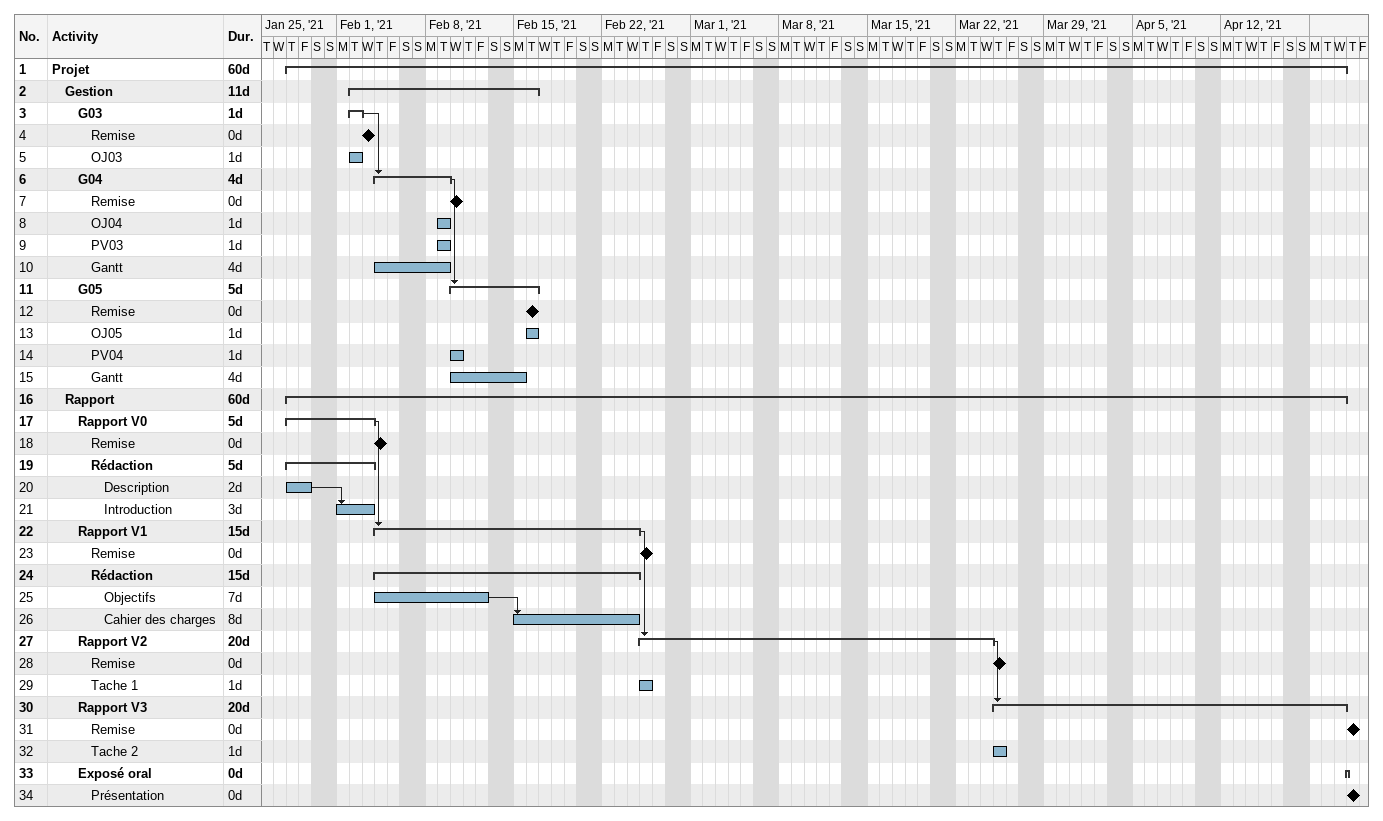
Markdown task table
| ID | Level | Task | Duration | Start | Finish | Predecessors |
|---|---|---|---|---|---|---|
| 1 | 1 | **Projet** | 60d | 2021-01-28 | 2021-04-21 |  |
| 2 | 2 | **Gestion** | 11d | 2021-02-02 | 2021-02-16 |  |
| 3 | 3 | **G03** | 1d | 2021-02-02 | 2021-02-02 |  |
| 4 | 4 | Remise | 0d | 2021-02-03 | 2021-02-03 |  |
| 5 | 4 | OJ03 | 1d | 2021-02-02 | 2021-02-02 |  |
| 6 | 3 | **G04** | 4d | 2021-02-04 | 2021-02-09 | 3 |
| 7 | 4 | Remise | 0d | 2021-02-10 | 2021-02-10 |  |
| 8 | 4 | OJ04 | 1d | 2021-02-09 | 2021-02-09 |  |
| 9 | 4 | PV03 | 1d | 2021-02-09 | 2021-02-09 |  |
| 10 | 4 | Gantt | 4d | 2021-02-04 | 2021-02-09 |  |
| 11 | 3 | **G05** | 5d | 2021-02-10 | 2021-02-16 | 6 |
| 12 | 4 | Remise | 0d | 2021-02-16 | 2021-02-16 |  |
| 13 | 4 | OJ05 | 1d | 2021-02-16 | 2021-02-16 |  |
| 14 | 4 | PV04 | 1d | 2021-02-10 | 2021-02-10 |  |
| 15 | 4 | Gantt | 4d | 2021-02-10 | 2021-02-15 |  |
| 16 | 2 | **Rapport** | 60d | 2021-01-28 | 2021-04-21 |  |
| 17 | 3 | **Rapport V0** | 5d | 2021-01-28 | 2021-02-03 |  |
| 18 | 4 | Remise | 0d | 2021-02-04 | 2021-02-04 |  |
| 19 | 4 | **Rédaction** | 5d | 2021-01-28 | 2021-02-03 |  |
| 20 | 5 | Description | 2d | 2021-01-28 | 2021-01-29 |  |
| 21 | 5 | Introduction | 3d | 2021-02-01 | 2021-02-03 | 20 |
| 22 | 3 | **Rapport V1** | 15d | 2021-02-04 | 2021-02-24 | 17 |
| 23 | 4 | Remise | 0d | 2021-02-25 | 2021-02-25 |  |
| 24 | 4 | **Rédaction** | 15d | 2021-02-04 | 2021-02-24 |  |
| 25 | 5 | Objectifs | 7d | 2021-02-04 | 2021-02-12 |  |
| 26 | 5 | Cahier des charges | 8d | 2021-02-15 | 2021-02-24 | 25 |
| 27 | 3 | **Rapport V2** | 20d | 2021-02-25 | 2021-03-24 | 22 |
| 28 | 4 | Remise | 0d | 2021-03-25 | 2021-03-25 |  |
| 29 | 4 | Tache 1 | 1d | 2021-02-25 | 2021-02-25 |  |
| 30 | 3 | **Rapport V3** | 20d | 2021-03-25 | 2021-04-21 | 27 |
| 31 | 4 | Remise | 0d | 2021-04-22 | 2021-04-22 |  |
| 32 | 4 | Tache 2 | 1d | 2021-03-25 | 2021-03-25 |  |
| 33 | 3 | **Exposé oral** | 0d | 2021-04-22 | 2021-04-22 |  |
| 34 | 4 | Présentation | 0d | 2021-04-22 | 2021-04-22 |  |
